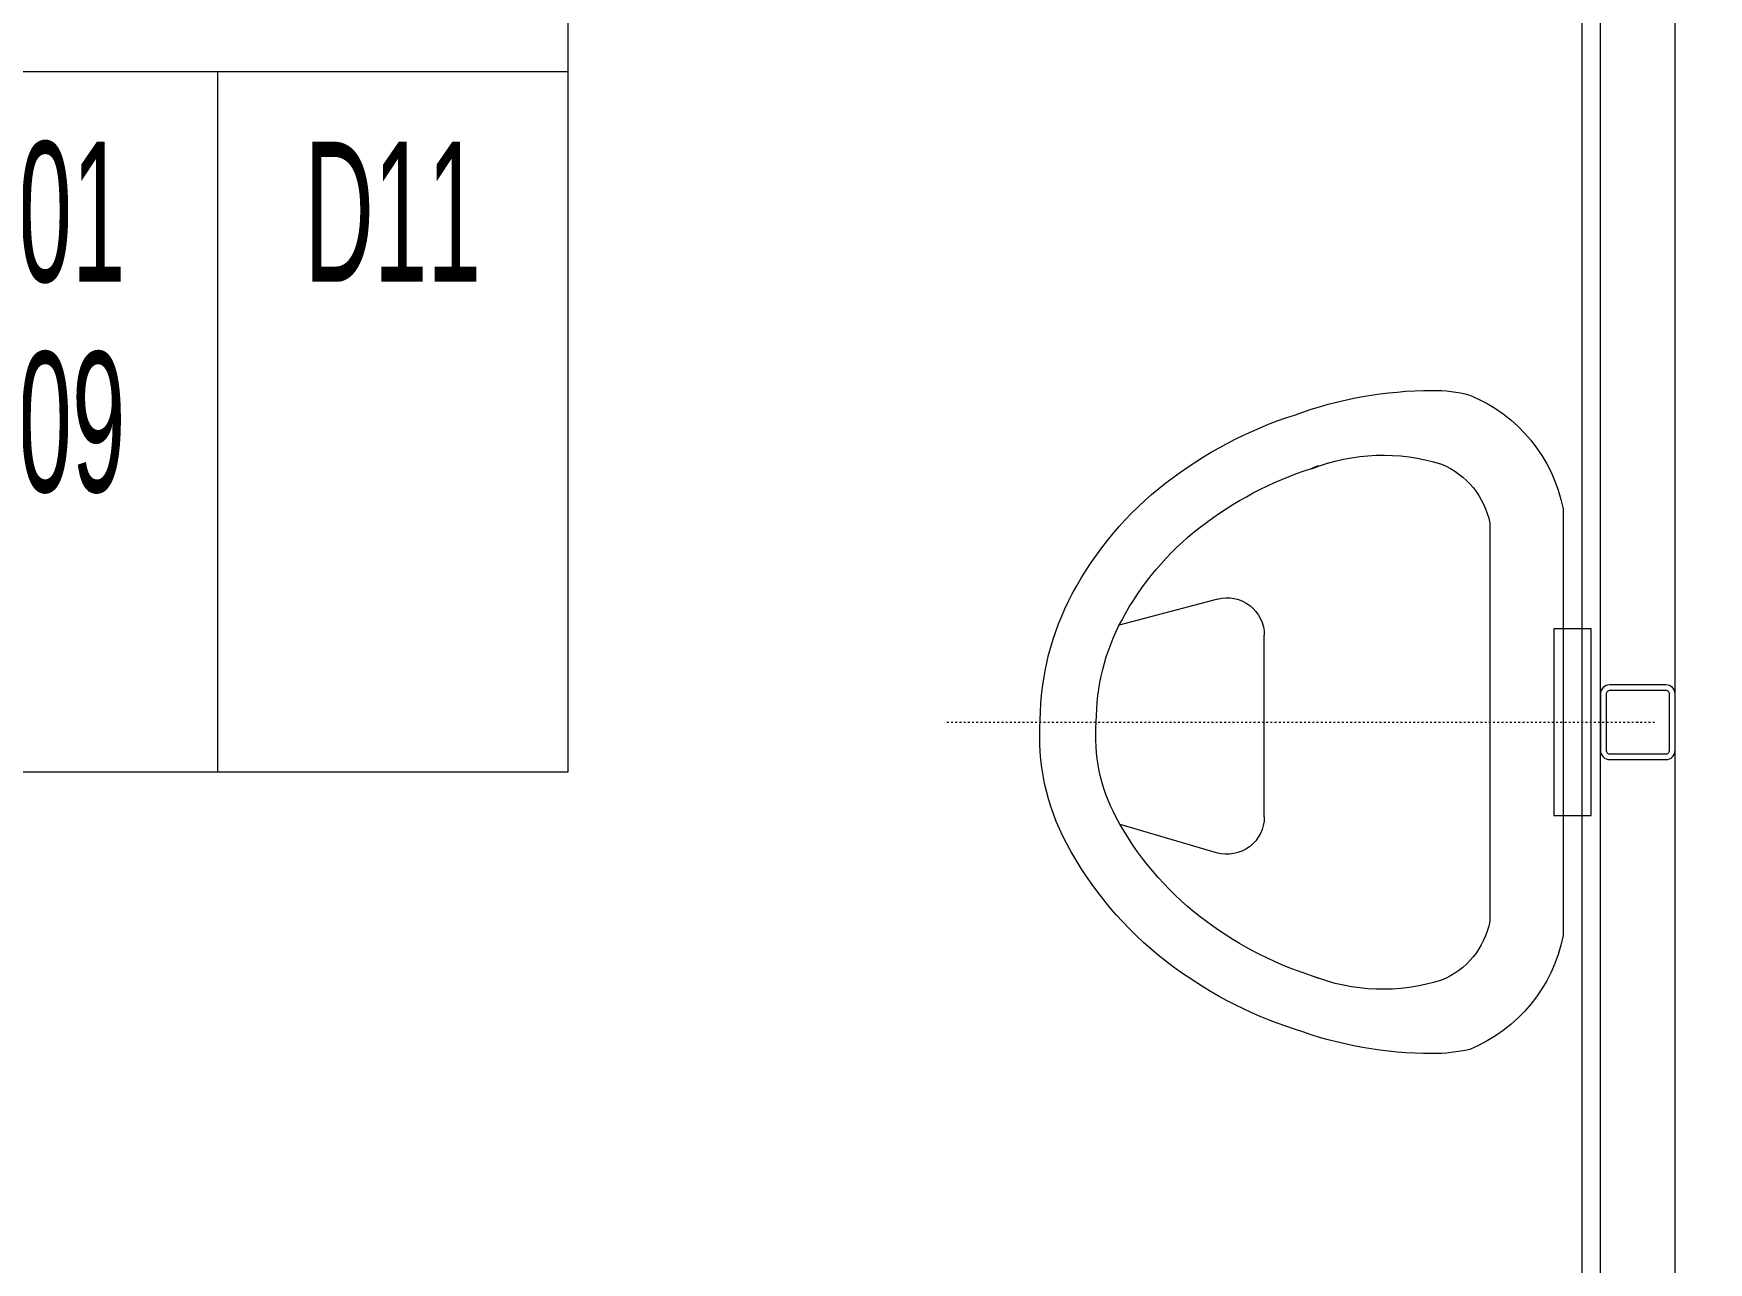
# Model space of a CAD drawing. Extents: x -1439 to 23780, y -1362 to 4476.
# Drawn here: x 10134.6 to 10224.3, y 2080.1 to 2145.9 of the extents above; entities that cross this region are included whole.
import ezdxf
from ezdxf.enums import TextEntityAlignment as Align

# ---------------------------------------------------------------- set-up
doc = ezdxf.new("R2010")
doc.units = 0
doc.header["$MEASUREMENT"] = 0
doc.linetypes.add('Audi$0$DOT2', pattern=[0.125, 0, -0.125])
doc.layers.get('0').update_dxf_attribs({"color": 9, "lineweight": 9})
for name, color, linetype, lineweight in [('Audi$0$05V', 8, 'Continuous', 9), ('Audi$0$06D', 8, 'Continuous', 9), ('Audi$0$10', 8, 'Continuous', 9), ('Audi$0$11', 8, 'Continuous', 9), ('Audi$0$21', 8, 'Continuous', 9), ('Audi$0$35', 8, 'Continuous', 9)]:
    doc.layers.add(name, color=color, linetype=linetype, lineweight=lineweight)
doc.styles.add('Audi$0$Arial', font='arial.ttf', dxfattribs={"height": 2.5})
doc.styles.add('Audi$0$MuuM_TEXT-STANDART', font='ARIALN.TTF')

# ---------------------------------------------------------------- blocks, each defined once
blk = doc.blocks.new('Audi$0$v-k-pisuar01-p-s')
at = {"linetype": 'Audi$0$DOT2'}
blk.add_line((0, -33), (0, 5), dxfattribs=at)
for p, q in [((-5.065933825182582, -16.00050576547437), (4.657896394137424, -16.00050576547437)), ((-6.984664828327367, -18.56483841345834), (-5.466074508258316, -23.72804550169167)), ((6.590366273341714, -18.51583106659382), (5.18733824030096, -23.77718619049119))]:
    blk.add_line(p, q)
blk.add_lwpolyline([(-5, -0.500000000003638), (-5, 1.49999999999636), (5, 1.49999999999636), (5, -0.500000000003638)], close=True)
for points in [[(11.42270253094102, 3.638e-12), (-11.42270253094102, 3.638e-12, 0.2523838902471173), (-17.51440381128668, -5.000505765474372, 0.0558261851845719), (-17.73888031302704, -7.000505765474372, 0.0881816074474143), (-16.42355859140844, -14.38764789839843, 0.0874755300532864), (-12.78843996554497, -21.27519701816345, 0.1055211629797704), (-6.475183890102925, -26.5971031555091, 0.1413959180004252), (0.1324883970701194, -28, 0.1210364073534051), (6.866453540200382, -26.28602049577967, 0.1055211629797702), (12.81067933948907, -21.27519701816345, 0.0874755300532857), (16.44579796535254, -14.38764789839843, 0.0881816074474134), (17.76111968697296, -7.000505765474372, 0.0667040249175728), (17.5144038112885, -5.000505765474372, 0.2523838902480677), (11.42270253091192, 7.276000000000001e-12)], [(13.56758272037041, -13.46927878739734, 0.1723745183359662), (13.81327216784484, -6.517616360626562, 0.2523838902480677), (10.65589230152181, -3.925812281813703), (-10.65589230153637, -3.925812281817343, 0.2523838902471173), (-13.81327216784484, -6.517616360626562, 0.1723745183359663), (-13.56758272037041, -13.46927878739734, 0.0874755300532832), (-10.41870533553083, -19.43553460801922, 0.1055211629797738), (-5.062945461508205, -23.9502970385438, 0.1440043722371133), (0.0111196869729611, -25.00050576547437, 0.1231510465558739), (5.454215111603843, -23.63921437881436, 0.1055211629797774), (10.44094470947493, -19.43553460801922, 0.0874755300532832), (13.58982209431451, -13.46927878739734)]]:
    blk.add_lwpolyline(points, format="xyb")
for centre, radius, start, end in [((1.160594533739639, -7.479771511072612), 15.89947806192441, 200.6505748287934, 202.1300987202021), ((-1.138355159795537, -7.479771511072612), 15.89947806192436, 337.8699012797978, 339.3494251712066), ((-5.065933825182582, -18.00050576547437), 2, 90, 196.3895403340701), ((4.657896394137424, -18.00050576547437), 2, 345.0685828217818, 90)]:
    blk.add_arc(centre, radius, start, end)
blk = doc.blocks.new('Audi$0$A$C74064896')
at = {"layer": 'Audi$0$05V', "xscale": -1, "rotation": 270}
blk.add_blockref('Audi$0$v-k-pisuar01-p-s', (-251.000612032527, -121.0000000000764), dxfattribs=at)
blk = doc.blocks.new('Audi$0$0_roomno2-flat-2')
at = {"layer": 'Audi$0$21'}
blk.add_lwpolyline([(96.875, -52.5000000000109), (0, -52.5000000000109), (0, 0), (96.875, 0)], close=True, dxfattribs=at)
for points in [[(0, -15.00000000000727), (96.875, -15.00000000000727)], [(78.125, -15.00000000000727), (78.125, -52.5000000000109)]]:
    blk.add_lwpolyline(points, dxfattribs=at)
at = {"layer": 'Audi$0$21', "style": 'Audi$0$Arial'}
blk.add_attdef('ODANO', (0, 5.850000000005817), '', height=10, dxfattribs=at)
blk.add_attdef('MEKANADI', text='', height=10, dxfattribs=at).set_placement((1.75, -15.00000000000727), align=Align.BOTTOM_LEFT)
at = {"layer": 'Audi$0$21', "style": 'Audi$0$MuuM_TEXT-STANDART', "width": 0.6}
for tag, p in [('YER01', (50, -22.50000000000728)), ('TAVAN01', (68.75, -22.50000000000728)), ('DUVAR01', (87.5, -22.50000000000728)), ('YER02', (50, -33.75000000000728)), ('TAVAN02', (68.75, -33.75000000000728)), ('DUVAR02', (87.5, -33.75000000000728)), ('YER03', (50, -45.00000000000728)), ('TAVAN03', (68.75, -45.00000000000728)), ('DUVAR03', (87.5, -45.00000000000728))]:
    blk.add_attdef(tag, text='', height=7.5, dxfattribs=at).set_placement(p, align=Align.MIDDLE_CENTER)
for tag, p in [('M2', (1.75, -24.37500000000728)), ('TEMIZTAVANYUKSEKLIGI', (9, -43.03976339674772))]:
    blk.add_attdef(tag, text='', height=7.5, dxfattribs=at).set_placement(p, align=Align.MIDDLE_LEFT)
blk = doc.blocks.new('Audi$0$Prf-40x40')
for points in [[(1.5, -1.999999999998179), (-1.5, -2.000000000001818, -0.4142135623730951), (-2, -1.500000000001818), (-2, 1.499999999998179, -0.4142135623730951), (-1.5, 1.999999999998179), (1.5, 2.000000000001818, -0.4142135623730951), (2, 1.500000000001818), (2, -1.499999999998179, -0.4142135623730951)], [(1.5, -1.699999999998908), (-1.5, -1.700000000002544, -0.4142135623738941), (-1.699999999997089, -1.500000000001818), (-1.699999999997089, 1.499999999998179, -0.4142135623738941), (-1.5, 1.699999999998908), (1.5, 1.700000000002544, -0.4142135623738941), (1.699999999997089, 1.500000000001818), (1.699999999997089, -1.499999999998179, -0.4142135623738941)]]:
    blk.add_lwpolyline(points, format="xyb", close=True)
at = {"color": 252}
blk.add_point((0, 0), dxfattribs=at)

msp = doc.modelspace()

# ---------------------------------------------------------------- linework, layer by layer
at = {"layer": 'Audi$0$06D'}
msp.add_lwpolyline([(9997.871674294665, 2008.204681274817), (9997.871674294665, 2008.204681274817, -0.0090412840414989), (10222.50000012271, 2028.502302091892), (10222.50000012271, 2235.000004310685), (10242.50000012271, 2235.000004310685), (10242.50000012271, 2029.913171091933)], format="xyb", dxfattribs=at)
at = {"layer": 'Audi$0$11'}
for points in [[(10006.36282151827, 2013.144047912055, -0.0085326431774109), (10218.50000012271, 2032.222953933236), (10218.50000012271, 2231.000004310685), (10143.50000012271, 2231.000004310685), (10143.50000012271, 2239.000004310685), (10321.50000012271, 2239.000004310685), (10321.50000012271, 2231.000004310685), (10246.50000012271, 2231.000004310685), (10246.50000012271, 2034.196900731403)], [(10217.50000012271, 2230.000004310685), (10217.50000012271, 2033.152769449003, 0.0084561785165819), (10007.22983938039, 2014.242613017362, 0.0084954971188685)]]:
    msp.add_lwpolyline(points, format="xyb", dxfattribs=at)
at = {"layer": 'Audi$0$35'}
msp.add_lwpolyline([(10217.50000012271, 2230.000004310685), (10217.50000012271, 2033.152769449003, 0.0084561785165684), (10007.22983938039, 2014.242613017362), (9996.681724218013, 2110.545078229901), (9996.71152357587, 2230.000004310685), (10052.50000012271, 2230.000004310685), (10052.50000012271, 2240.000004310685), (10142.50000012286, 2240.00000431062), (10142.50000012286, 2230.00000431062)], format="xyb", close=True, dxfattribs=at)

# ---------------------------------------------------------------- block references
msp.add_blockref('Audi$0$A$C74064896', (10467.50000012271, 2230.000004310685))
ref = msp.add_blockref('Audi$0$0_roomno2-flat-2', (10066.31819771272, 2158.827615439105))
ref.add_attrib('TAVAN01', 'T01', dxfattribs={"layer": 'Audi$0$21', "height": 7.5, "style": 'Audi$0$MuuM_TEXT-STANDART', "width": 0.6}).set_placement((10135.06819771272, 2136.327615439098), align=Align.MIDDLE_CENTER)
ref.add_attrib('DUVAR01', 'D11', dxfattribs={"layer": 'Audi$0$21', "height": 7.5, "style": 'Audi$0$MuuM_TEXT-STANDART', "width": 0.6}).set_placement((10153.81819771272, 2136.327615439098), align=Align.MIDDLE_CENTER)
ref.add_attrib('TAVAN02', 'T09', dxfattribs={"layer": 'Audi$0$21', "height": 7.5, "style": 'Audi$0$MuuM_TEXT-STANDART', "width": 0.6}).set_placement((10135.06819771272, 2125.077615439098), align=Align.MIDDLE_CENTER)
at = {"layer": 'Audi$0$10', "xscale": -1}
msp.add_blockref('Audi$0$Prf-40x40', (10220.50000012271, 2109.000004310685), dxfattribs=at)

doc.saveas('drawing.dxf')
